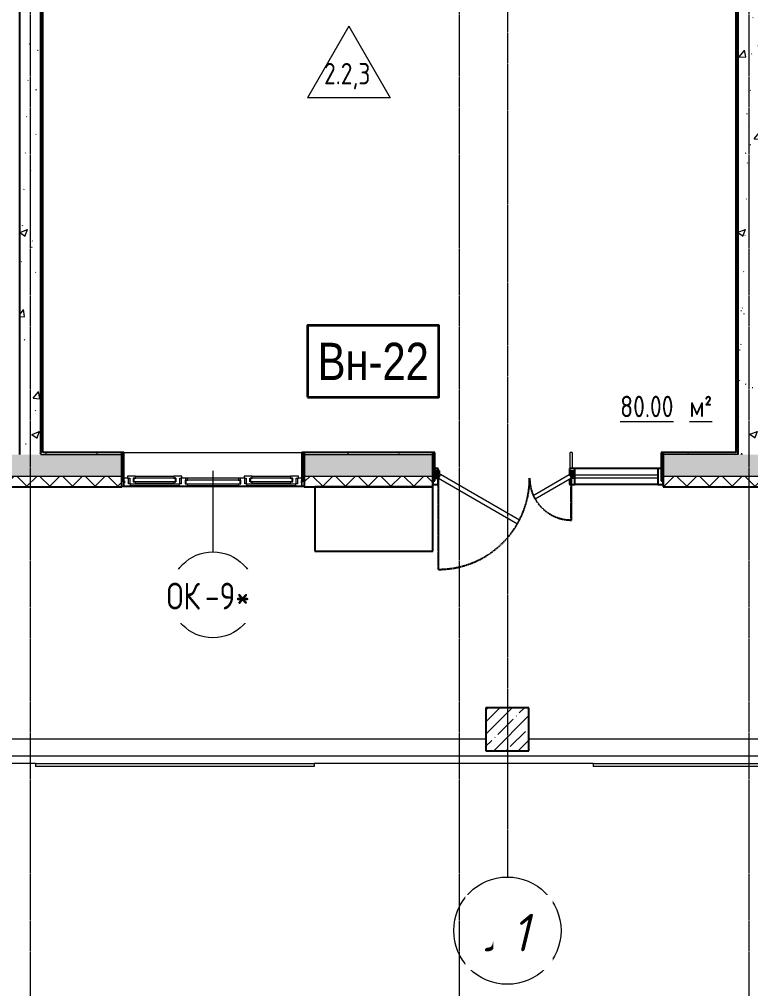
# Model space of a CAD drawing. Header units: millimetres. Extents: x -11854 to 4360091, y -19344 to 4989148.
# Drawn here: x 62023 to 68840, y -2755 to 6279 of the extents above; entities that cross this region are included whole.
import ezdxf
from ezdxf.enums import TextEntityAlignment as Align

# ---------------------------------------------------------------- set-up
doc = ezdxf.new("R2010")
doc.units = ezdxf.units.MM
doc.linetypes.add('Линия сетки', pattern=[22.225, 12.7, -3.175, 3.175, -3.175])
doc.linetypes.add('Штрих', pattern=[6.35, 3.175, -3.175])
for name, color, linetype, lineweight in [('A-AREA-IDEN', 254, 'Continuous', 9), ('A-DOOR', 254, 'Continuous', 9), ('A-DOOR-FRAM', 254, 'Continuous', 18), ('A-GLAZ', 254, 'Continuous', 9), ('A-GLAZ-CURT', 254, 'Continuous', 9), ('A-GLAZ-CWMG', 254, 'Continuous', 9), ('A-GLAZ-IDEN', 254, 'Continuous', 9), ('A-WALL', 254, 'Continuous', 9), ('S-GRID', 254, 'Continuous', 9), ('S-GRID-IDEN', 254, 'Continuous', 9)]:
    doc.layers.add(name, color=color, linetype=linetype, lineweight=lineweight)
doc.layers.add('кр', color=1, linetype='Continuous')
doc.layers.add('МАРКИ', color=3, linetype='Continuous')
doc.styles.add('ISOCPEUR', font='isocpeur.ttf', dxfattribs={"width": 0.8, "height": 200})
doc.styles.add('ISOCPEUR_1', font='isocpeur.ttf', dxfattribs={"width": 0.8, "height": 250})
doc.styles.add('ISOCPEUR_B', font='', dxfattribs={"width": 0.8, "height": 200})
doc.styles.add('ISOCPEUR_B_1', font='', dxfattribs={"width": 0.8, "height": 200})
doc.styles.add('ISOCPEUR_I', font='isocpeui.ttf', dxfattribs={"width": 0.9, "height": 350})
doc.styles.get("Standard").update_dxf_attribs({"font": 'arial.ttf'})
doc.styles.get('ISOCPEUR_B').set_extended_font_data('ISOCPEUR', bold=True)
doc.styles.get('ISOCPEUR_B_1').set_extended_font_data('ISOCPEUR', bold=True)
pattern_1 = [(50, (542041.7, 20914.14), (728.7365, -63.7558), [76.2, -838.2]), (355, (542041.7, 20914.14), (-140.9716, 764.2276), [60.96, -670.56]), (100.451, (542102.4, 20908.8), (587.77, 700.4668), [64.76, -712.36]), (46.184, (542041.7, 21117.3), (1084.3162, -168.171), [114.3, -1257.3]), (96.636, (542132, 21103.3), (949.61, 989.7098), [97.14, -1068.54]), (351.184, (542041.7, 21117.3), (949.6206, 989.7012), [91.44, -1005.84]), (21, (542143.3, 21066.54), (606.4579, -409.0606), [76.2, -838.2]), (326, (542143.3, 21066.54), (247.2083, 736.7529), [60.96, -670.56]), (71.451, (542193.8, 21032.46), (853.6683, 327.6855), [64.76, -712.36]), (37.5, (542041.67, 20914.14), (12.3547, 338.22012), [6.706, -655.726, 6.706, -674.014, -673.1]), (37.5, (542041.67, 20914.14), (12.3547, 338.22012), [-1343.152, 6.706, -666.394]), (7.5, (542041.67, 20914.14), (267.27887, 400.72213), [6.706, -381.406, 6.706, -640.486, -256.54]), (7.5, (542041.67, 20914.14), (267.27887, 400.72213), [-1035.304, 6.706, -249.834]), (327.5, (541815.1, 20914.14), (542.36333, -22.91534), [6.706, -247.294, 6.706, -785.774, -1051.56]), (327.5, (541815.1, 20914.14), (542.36333, -22.91534), [-1046.48, 6.706, -1044.854]), (317.5, (541713.5, 20914.14), (592.51696, 101.7071), [6.706, -323.494, 6.706, -519.582, -746.76]), (317.5, (541713.5, 20914.14), (592.51696, 101.7071), [-856.488, 6.706, -740.054])]
pattern_2 = [(0, (542041.67, 20914.14), (406.4, 101.6), [33.528, -271.272, 33.528, -271.272, -1625.6]), (0, (542041.67, 20914.14), (406.4, 101.6), [-609.6, 33.528, -576.072, 33.528, -271.272, -711.2]), (0, (542041.67, 20914.14), (406.4, 101.6), [-1524, 33.528, -169.672, 33.528, -474.472]), (120, (542194.07, 20964.94), (-291.18818, 301.152724), [33.528, -271.272, 33.528, -1896.872]), (120, (542194.07, 20964.94), (-291.18818, 301.152724), [-338.328, -271.272, 33.528, -576.072, -1016]), (120, (542194.07, 20964.94), (-291.18818, 301.152724), [-1219.2, 33.528, -271.272, 33.528, -677.672]), (120, (542194.07, 20964.94), (-291.18818, 301.152724), [-1557.528, -169.672, 33.528, -474.472]), (240, (542244.87, 21168.14), (-115.21182, -402.752724), [33.528, -271.272, 33.528, -1896.872]), (240, (542244.87, 21168.14), (-115.21182, -402.752724), [-338.328, -271.272, 33.528, -576.072, -1016]), (240, (542244.87, 21168.14), (-115.21182, -402.752724), [-1219.2, 33.528, -271.272, 33.528, -677.672]), (240, (542244.87, 21168.14), (-115.21182, -402.752724), [-1557.528, -169.672, 33.528, -474.472])]

# ---------------------------------------------------------------- blocks, each defined once
blk = doc.blocks.new('BIMLIB_Окно_Трехстворчатое_Wintech_СФрамугойСнизу_ГОСТ30674-99 - 1700Х1800-V6-1Б')
at = {"layer": 'A-GLAZ'}
for p, q in [((-705, 140), (-725, 140)), ((-705, 95), (-705, 140)), ((-644.8, 140), (-190.9, 140)), ((-193.7, 123.5), (-642, 123.5)), ((-596.8, 121.5), (-238.9, 121.5)), ((-594, 105), (-241.7, 105)), ((-112.5, 140), (362.5, 140)), ((359.7, 123.5), (-109.7, 123.5)), ((440.9, 140), (894.8, 140)), ((892, 123.5), (443.7, 123.5)), ((488.9, 121.5), (846.8, 121.5)), ((491.7, 105), (844, 105)), ((975, 140), (955, 140)), ((955, 140), (955, 70)), ((-238.9, 51.5), (-596.8, 51.5)), ((-594, 69), (-241.7, 69)), ((-112.5, 70), (362.5, 70)), ((-109.7, 87.5), (359.7, 87.5)), ((846.8, 51.5), (488.9, 51.5)), ((491.7, 69), (844, 69))]:
    blk.add_line(p, q, dxfattribs=at)
at = {"layer": 'A-GLAZ', "lineweight": 18}
for p, q in [((-705, 140), (-705, 117)), ((-644.8, 140), (-705, 140)), ((-705, 117), (-699.5, 117)), ((-699.5, 93), (-704.9, 93)), ((-699.5, 117), (-699.5, 93)), ((-663, 70), (-663, 121.5)), ((-663, 121.5), (-651, 121.5)), ((-596.8, 121.5), (-651, 121.5)), ((-651, 121.5), (-651, 70)), ((-642, 123.5), (-644.8, 140)), ((-642, 121.5), (-642, 123.5)), ((-615, 71), (-615, 103)), ((-615, 103), (-594, 103)), ((-223.2, 103), (-612.5, 103)), ((-612.5, 103), (-612.5, 71)), ((-594, 105), (-596.8, 121.5)), ((-594, 103), (-594, 105)), ((-238.9, 121.5), (-241.7, 105)), ((-241.7, 105), (-241.7, 103)), ((-241.7, 103), (-220.7, 103)), ((-184.7, 121.5), (-238.9, 121.5)), ((-223.2, 71), (-223.2, 103)), ((-220.7, 103), (-220.7, 71)), ((-190.9, 140), (-193.7, 123.5)), ((-193.7, 123.5), (-193.7, 121.5)), ((-112.5, 140), (-190.9, 140)), ((-184.7, 70), (-184.7, 121.5)), ((-184.7, 121.5), (-172.7, 121.5)), ((-172.7, 121.5), (-172.7, 70)), ((378.2, 121.5), (-128.2, 121.5)), ((-128.2, 121.5), (-128.2, 89.5)), ((-109.7, 123.5), (-112.5, 140)), ((-109.7, 121.5), (-109.7, 123.5)), ((362.5, 140), (359.7, 123.5)), ((359.7, 123.5), (359.7, 121.5)), ((440.9, 140), (362.5, 140)), ((378.2, 89.5), (378.2, 121.5)), ((422.7, 70), (422.7, 121.5)), ((422.7, 121.5), (434.7, 121.5)), ((488.9, 121.5), (434.7, 121.5)), ((434.7, 121.5), (434.7, 70)), ((443.7, 123.5), (440.9, 140)), ((443.7, 121.5), (443.7, 123.5)), ((470.7, 71), (470.7, 103)), ((470.7, 103), (491.7, 103)), ((862.5, 103), (473.2, 103)), ((473.2, 103), (473.2, 71)), ((491.7, 105), (488.9, 121.5)), ((491.7, 103), (491.7, 105)), ((846.8, 121.5), (844, 105)), ((844, 105), (844, 103)), ((844, 103), (865, 103)), ((901, 121.5), (846.8, 121.5)), ((862.5, 71), (862.5, 103)), ((865, 103), (865, 71)), ((894.8, 140), (892, 123.5)), ((892, 123.5), (892, 121.5)), ((955, 140), (894.8, 140)), ((901, 70), (901, 121.5)), ((901, 121.5), (913, 121.5)), ((913, 121.5), (913, 70)), ((949.5, 93), (949.5, 117)), ((949.5, 117), (955, 117)), ((955, 93), (949.5, 93)), ((955, 117), (955, 140)), ((955, 70), (955, 93)), ((-704.9, 70), (-671, 70)), ((-671, 70), (-671, 51.5)), ((-651, 70), (-671, 70)), ((-671, 51.5), (-596.8, 51.5)), ((-594, 71), (-615, 71)), ((-612.5, 71), (-223.2, 71)), ((-596.8, 51.5), (-594, 69)), ((-594, 69), (-594, 71)), ((-220.7, 71), (-241.7, 71)), ((-241.7, 71), (-241.7, 69)), ((-241.7, 69), (-238.9, 51.5)), ((-238.9, 51.5), (-164.7, 51.5)), ((-164.7, 70), (-184.7, 70)), ((-164.7, 51.5), (-164.7, 70)), ((-164.7, 70), (-130.7, 70)), ((-109.7, 89.5), (-130.7, 89.5)), ((-130.7, 89.5), (-130.7, 70)), ((-130.7, 70), (-112.5, 70)), ((-128.2, 89.5), (378.2, 89.5)), ((-112.5, 70), (-109.7, 87.5)), ((-109.7, 87.5), (-109.7, 89.5)), ((359.7, 89.5), (359.7, 87.5)), ((380.7, 89.5), (359.7, 89.5)), ((359.7, 87.5), (362.5, 70)), ((362.5, 70), (380.7, 70)), ((380.7, 70), (380.7, 89.5)), ((380.7, 70), (414.7, 70)), ((414.7, 70), (414.7, 51.5)), ((434.7, 70), (414.7, 70)), ((414.7, 51.5), (488.9, 51.5)), ((491.7, 71), (470.7, 71)), ((473.2, 71), (862.5, 71)), ((488.9, 51.5), (491.7, 69)), ((491.7, 69), (491.7, 71)), ((865, 71), (844, 71)), ((844, 71), (844, 69)), ((844, 69), (846.8, 51.5)), ((846.8, 51.5), (921, 51.5)), ((921, 70), (901, 70)), ((921, 51.5), (921, 70)), ((921, 70), (955, 70))]:
    blk.add_line(p, q, dxfattribs=at)
at = {"layer": 'A-GLAZ', "lineweight": 25}
for p, q in [((-615, 103), (-615, 71)), ((-612.5, 103), (-615, 103)), ((-612.5, 71), (-612.5, 103)), ((-220.7, 103), (-223.2, 103)), ((-223.2, 103), (-223.2, 71)), ((-220.7, 71), (-220.7, 103)), ((-128.2, 121.5), (-130.7, 121.5)), ((-130.7, 121.5), (-130.7, 89.5)), ((-128.2, 89.5), (-128.2, 121.5)), ((378.2, 121.5), (378.2, 89.5)), ((380.7, 121.5), (378.2, 121.5)), ((380.7, 89.5), (380.7, 121.5)), ((470.7, 103), (470.7, 71)), ((473.2, 103), (470.7, 103)), ((473.2, 71), (473.2, 103)), ((865, 103), (862.5, 103)), ((862.5, 103), (862.5, 71)), ((865, 71), (865, 103)), ((-615, 71), (-612.5, 71)), ((-223.2, 71), (-220.7, 71)), ((-130.7, 89.5), (-128.2, 89.5)), ((378.2, 89.5), (380.7, 89.5)), ((470.7, 71), (473.2, 71)), ((862.5, 71), (865, 71))]:
    blk.add_line(p, q, dxfattribs=at)
blk = doc.blocks.new('Системная панель - С остеклением-7428840-1Б')
at = {"layer": 'A-GLAZ-CURT', "lineweight": 18}
for p, q in [((387.5, 12.5), (-387.5, 12.5)), ((-387.5, 12.5), (-387.5, -12.5)), ((387.5, -12.5), (387.5, 12.5)), ((-387.5, -12.5), (387.5, -12.5))]:
    blk.add_line(p, q, dxfattribs=at)
blk = doc.blocks.new('Прямоугольный импост - 50 x 150 мм-7428686-1Б')
at = {"layer": 'A-GLAZ-CWMG'}
for p, q in [((-384376.6, -43204.4), (-385151.6, -43204.4)), ((-384376.6, -43354.4), (-385151.6, -43354.4))]:
    blk.add_line(p, q, dxfattribs=at)
blk = doc.blocks.new('Прямоугольный импост - 50 x 150 мм-7419824-1Б')
at = {"layer": 'A-GLAZ-CWMG', "lineweight": 25}
for p, q in [((-50, 75), (0, 75)), ((-50, -75), (-50, 75)), ((0, 75), (0, -75)), ((0, -75), (-50, -75))]:
    blk.add_line(p, q, dxfattribs=at)
blk = doc.blocks.new('Прямоугольный импост - 50 x 150 мм-7420236-1Б')
at = {"layer": 'A-GLAZ-CWMG', "lineweight": 25}
for p, q in [((0, 75), (-50, 75)), ((-50, 75), (-50, 15)), ((0, -75), (0, 75)), ((-50, -55), (-50, -75)), ((-50, -75), (0, -75))]:
    blk.add_line(p, q, dxfattribs=at)
blk = doc.blocks.new('Прямоугольный импост - 50 x 150 мм-7420048-1Б')
at = {"layer": 'A-GLAZ-CWMG', "lineweight": 25}
for p, q in [((-25, 75), (-8.7, 75)), ((-25, 25.6), (-25, 75)), ((-6.7, 75), (25, 75)), ((25, 75), (25, -75)), ((-25, -75), (-25, -16.7)), ((25, -75), (-25, -75))]:
    blk.add_line(p, q, dxfattribs=at)
blk = doc.blocks.new('Дверь_Двупольная_внутренняя ПВХ профиль - Дверной блок наружный металлический остекленный ДНМО 22х13 Л _ДЛЯ ВИТРАЖА_-7420208-1Б')
at = {"layer": 'A-DOOR', "linetype": 'Штрих'}
for p, q in [((618, 865), (618, 15)), ((-618, 405), (-618, 15))]:
    blk.add_line(p, q, dxfattribs=at)
at = {"layer": 'A-DOOR'}
for p, q in [((620, 865), (618, 865)), ((-620, 405), (-618, 405)), ((-650, 15), (-630, 15)), ((-650, -55), (-650, 15)), ((-630, 15), (-630, -55)), ((-618, 15), (-620, 15)), ((618, 15), (620, 15)), ((650, 15), (630, 15)), ((630, 15), (630, -55)), ((650, -55), (650, 15)), ((-630, -55), (-650, -55)), ((630, -55), (650, -55))]:
    blk.add_line(p, q, dxfattribs=at)
at = {"layer": 'A-DOOR', "linetype": 'Штрих', "lineweight": 18}
for p, q in [((620, 15), (620, 865)), ((-620, 15), (-620, 405))]:
    blk.add_line(p, q, dxfattribs=at)
at = {"layer": 'A-DOOR', "lineweight": 18}
for p, q in [((-116.1, 440), (-136.1, 405.4)), ((-136.1, 405.4), (600, -19.6)), ((620, 15), (-116.1, 440)), ((-620, 15), (-282.3, 210)), ((-282.3, 210), (-262.3, 175.4)), ((-262.3, 175.4), (-600, -19.6)), ((-600, -19.6), (-620, 15)), ((600, -19.6), (620, 15))]:
    blk.add_line(p, q, dxfattribs=at)
at = {"layer": 'A-DOOR', "linetype": 'Штрих'}
for centre, radius, start, end in [((620, 15), 850, 90, 180), ((-620, 15), 390, 360, 90)]:
    blk.add_arc(centre, radius, start, end, dxfattribs=at)
at = {"layer": 'A-DOOR-FRAM'}
for p, q in [((-630, 15), (-620, 15)), ((-630, -55), (-630, 15)), ((-620, 15), (-620, -25)), ((630, 15), (620, 15)), ((620, 15), (620, -25)), ((630, -55), (630, 15)), ((-610, -55), (-630, -55)), ((-620, -25), (-610, -25)), ((-610, -25), (-610, -55)), ((620, -25), (610, -25)), ((610, -25), (610, -55)), ((610, -55), (630, -55))]:
    blk.add_line(p, q, dxfattribs=at)
blk = doc.blocks.new('Ось сетки - Заголовок сетки - Окружность 5 мм-84278-1Б')
at = {"layer": 'S-GRID-IDEN'}
blk.add_circle((0, 0), 5, dxfattribs=at)
blk = doc.blocks.new('Марка окна - Марка окна-2857-1Б')
at = {"layer": 'A-GLAZ-IDEN'}
blk.add_circle((0, 0), 4.001, dxfattribs=at)
blk = doc.blocks.new('МАРКА ПОМЕЩЕНИЯ - ПОЛЫ - ОТДЕЛКА ПОЛА-6347798-1Б')
at = {"layer": 'A-AREA-IDEN'}
for p, q in [((0, 4.233), (-3.855, -2.444)), ((0, 4.233), (3.855, -2.444)), ((3.855, -2.444), (-3.855, -2.444))]:
    blk.add_line(p, q, dxfattribs=at)
blk = doc.blocks.new('Системная панель - С остеклением-7428840-1А')
at = {"layer": 'кр', "lineweight": 18}
for p, q in [((387.5, 12.5), (-387.5, 12.5)), ((-387.5, 12.5), (-387.5, -12.5)), ((387.5, -12.5), (387.5, 12.5)), ((-387.5, -12.5), (387.5, -12.5))]:
    blk.add_line(p, q, dxfattribs=at)
blk = doc.blocks.new('Прямоугольный импост - 50 x 150 мм-7428686-1А')
at = {"layer": 'кр'}
for p, q in [((-357574.2, -43154.4), (-358349.2, -43154.4)), ((-357574.2, -43304.4), (-358349.2, -43304.4))]:
    blk.add_line(p, q, dxfattribs=at)
blk = doc.blocks.new('Прямоугольный импост - 50 x 150 мм-7419824-1А')
at = {"layer": 'кр', "lineweight": 25}
for p, q in [((-50, 75), (0, 75)), ((-50, -75), (-50, 75)), ((0, 75), (0, -75)), ((0, -75), (-50, -75))]:
    blk.add_line(p, q, dxfattribs=at)
blk = doc.blocks.new('Прямоугольный импост - 50 x 150 мм-V13-1А')
at = {"layer": 'кр', "lineweight": 25}
for p, q in [((-25, 75), (-8.7, 75)), ((-25, 25.6), (-25, 75)), ((-6.7, 75), (25, 75)), ((25, 75), (25, -75)), ((-25, -75), (-25, -16.7)), ((25, -75), (-25, -75))]:
    blk.add_line(p, q, dxfattribs=at)

msp = doc.modelspace()

# ---------------------------------------------------------------- hatches: boundary and pattern name
at = {"layer": 'A-WALL'}
h = msp.add_hatch(dxfattribs=at)
h.set_pattern_fill('FP_2', color=8, style=0, pattern_type=2)
h.set_pattern_definition(pattern_1)
h.paths.add_polyline_path([(62222.6, 2222.4), (62222.6, 8817.4), (62022.6, 8817.4), (62022.6, 2222.4)])
h = msp.add_hatch(dxfattribs=at)
h.set_pattern_fill('FP_5', color=8, style=0, pattern_type=2)
h.set_pattern_definition(pattern_2)
h.paths.add_polyline_path([(62222.5, 2242.4), (62242.5, 2242.4), (62242.5, 8817.4), (62222.5, 8817.4), (62222.5, 4127.7)])
h = msp.add_hatch(dxfattribs=at)
h.set_pattern_fill('FP_5', color=8, style=0, pattern_type=2)
h.set_pattern_definition(pattern_2)
h.paths.add_polyline_path([(68722.5, 2222.4), (68722.5, 8797.4), (68702.5, 8797.4), (68702.5, 2222.4)])
h = msp.add_hatch(dxfattribs=at)
h.set_pattern_fill('FP_2', color=8, style=0, pattern_type=2)
h.set_pattern_definition(pattern_1)
h.paths.add_polyline_path([(68922.6, 2222.4), (68922.6, 8817.4), (68722.6, 8817.4), (68722.6, 2222.4)])
h = msp.add_hatch(dxfattribs=at)
h.set_pattern_fill('FP_2', color=8, style=0, pattern_type=2)
h.set_pattern_definition(pattern_1)
h.paths.add_polyline_path([(82082.6, 2022.4), (82082.6, 2222.4), (81325.2, 2222.4), (81325.2, 2022.4), (81589.1, 2022.4)])
h.paths.add_polyline_path([(79175.2, 2022.4), (79175.2, 2222.4), (77977.6, 2222.4), (77977.6, 2022.4), (78078.3, 2022.4)])
h.paths.add_polyline_path([(76277.6, 2022.4), (76277.6, 2222.4), (74275.8, 2222.4), (74275.8, 2022.4), (75737.8, 2022.4)])
h.paths.add_polyline_path([(72125.8, 2022.4), (72125.8, 2222.4), (70927.6, 2222.4), (70927.6, 2022.4), (71056.8, 2022.4)])
h.paths.add_polyline_path([(69227.6, 2022.4), (69227.6, 2222.4), (68026.3, 2222.4), (68026.3, 2022.4), (68716.4, 2022.4)])
h.paths.add_polyline_path([(65205.6, 2022.4), (65876.3, 2022.4), (65876.3, 2222.4), (64677.6, 2222.4), (64677.6, 2022.4)])
h.paths.add_polyline_path([(62865.1, 2022.4), (62977.6, 2022.4), (62977.6, 2222.4), (60976.3, 2222.4), (60976.3, 2022.4)])
h.paths.add_polyline_path([(55843.6, 2022.4), (55927.6, 2022.4), (55927.6, 2222.4), (54726.3, 2222.4), (54726.3, 2022.4)])
h.paths.add_polyline_path([(58826.3, 2022.4), (58826.3, 2222.4), (57627.6, 2222.4), (57627.6, 2022.4), (58184.1, 2022.4)])
h.paths.add_polyline_path([(52576.3, 2022.4), (52576.3, 2222.4), (51377.6, 2222.4), (51377.6, 2022.4), (52332.9, 2022.4)])
h.paths.add_polyline_path([(49677.6, 2022.4), (49677.6, 2222.4), (48702.6, 2222.4), (48702.6, 2022.4), (49407.3, 2022.4)])
h = msp.add_hatch(dxfattribs=at)
h.set_pattern_fill('FP_5', color=8, style=0, pattern_type=2)
h.set_pattern_definition(pattern_2)
h.paths.add_polyline_path([(62222.6, 2222.4), (62977.6, 2222.4), (62977.6, 2242.4), (62222.6, 2242.4)])
h.paths.add_polyline_path([(68702.5, 2222.4), (68702.5, 2242.4), (68026.3, 2242.4), (68026.3, 2222.4)])
h.paths.add_polyline_path([(64677.6, 2222.4), (65876.3, 2222.4), (65876.3, 2242.4), (64677.6, 2242.4)])
h = msp.add_hatch(dxfattribs=at)
h.set_pattern_fill('FP_5', color=8, style=0, pattern_type=2)
h.set_pattern_definition(pattern_2)
h.paths.add_polyline_path([(65897.5, 1977.4), (65897.5, 2242.4), (65877.5, 2242.4), (65877.5, 1977.4)])
h = msp.add_hatch(dxfattribs=at)
h.set_pattern_fill('FP_5', color=8, style=0, pattern_type=2)
h.set_pattern_definition(pattern_2)
h.paths.add_polyline_path([(68007.5, 1977.4), (68027.5, 1977.4), (68027.5, 2242.4), (68007.5, 2242.4), (68007.5, 2158.6)])
h = msp.add_hatch(dxfattribs=at)
h.set_pattern_fill('FP_4', color=8, style=0, pattern_type=2)
h.set_pattern_definition([(45, (542041.67, 20914.14), (-106.066017, 106.066017), []), (135, (542041.67, 20914.14), (-106.066017, -106.066017), [])])
h.paths.add_polyline_path([(82082.6, 1922.4), (82082.6, 2022.4), (81325.2, 2022.4), (81325.2, 1922.4), (81589.1, 1922.4)])
h.paths.add_polyline_path([(79175.2, 1922.4), (79175.2, 2022.4), (77977.6, 2022.4), (77977.6, 1922.4), (78078.3, 1922.4)])
h.paths.add_polyline_path([(74567.6, 1922.4), (76277.6, 1922.4), (76277.6, 2022.4), (74275.8, 2022.4), (74275.8, 1922.4)])
h.paths.add_polyline_path([(72125.8, 1922.4), (72125.8, 2022.4), (70927.6, 2022.4), (70927.6, 1922.4), (71056.8, 1922.4)])
h.paths.add_polyline_path([(68026.3, 1922.4), (69227.6, 1922.4), (69227.6, 2022.4), (68026.3, 2022.4)])
h.paths.add_polyline_path([(65205.6, 1922.4), (65876.3, 1922.4), (65876.3, 2022.4), (64677.6, 2022.4), (64677.6, 1922.4)])
h.paths.add_polyline_path([(62865.1, 1922.4), (62977.6, 1922.4), (62977.6, 2022.4), (60976.3, 2022.4), (60976.3, 1922.4)])
h.paths.add_polyline_path([(55927.6, 1922.4), (55927.6, 2022.4), (54726.3, 2022.4), (54726.3, 1922.4), (55843.6, 1922.4)])
h.paths.add_polyline_path([(58826.3, 1922.4), (58826.3, 2022.4), (57627.6, 2022.4), (57627.6, 1922.4), (58184.1, 1922.4)])
h.paths.add_polyline_path([(49677.6, 1922.4), (49677.6, 2022.4), (48702.6, 2022.4), (48702.6, 1922.4), (49407.3, 1922.4)])
h.paths.add_polyline_path([(51377.6, 1922.4), (52576.3, 1922.4), (52576.3, 2022.4), (51377.6, 2022.4)])
h = msp.add_hatch(dxfattribs=at)
h.set_pattern_fill('FP_1', color=8, style=0, pattern_type=2)
h.set_pattern_definition([(45, (542041.67, 20914.14), (-114.049253, 114.049253), []), (45, (542155.72, 20914.14), (-114.049253, 114.049253), [201.613, -40.323, 3.353, -36.97])])
h.paths.add_polyline_path([(66772.6, -537.6), (66772.6, -137.6), (66372.6, -137.6), (66372.6, -537.6), (66375.9, -537.6)])

# ---------------------------------------------------------------- linework, layer by layer
at = {"layer": 'A-GLAZ-IDEN', "color": 8}
msp.add_line((63827.6, 2072.4), (63826.6, 1315.4), dxfattribs=at)
at = {"layer": 'A-WALL', "color": 8, "lineweight": 25}
for p, q in [((62022.6, 8797.4), (62022.6, 2222.4)), ((62222.5, 8817.4), (62222.5, 2242.4)), ((62222.6, 2242.4), (62222.6, 8817.4)), ((62242.5, 2242.4), (62242.5, 8797.4)), ((68702.5, 8797.4), (68702.5, 2242.4)), ((68722.5, 2222.4), (68722.5, 8797.4)), ((68722.6, 8797.4), (68722.6, 2222.4)), ((62997.5, 2242.4), (62242.5, 2242.4)), ((62977.5, 2242.4), (62977.5, 1977.4)), ((62977.6, 2222.4), (62977.6, 2242.4)), ((62977.6, 1922.4), (62977.6, 2222.4)), ((62997.5, 1977.4), (62997.5, 2242.4)), ((64657.5, 2242.4), (64657.5, 1977.4)), ((64677.5, 2242.4), (64657.5, 2242.4)), ((64677.5, 1977.4), (64677.5, 2242.4)), ((65876.3, 2242.4), (64677.6, 2242.4)), ((64677.6, 2242.4), (64677.6, 2222.4)), ((64677.6, 2222.4), (64677.6, 1922.4)), ((65876.3, 2222.4), (65876.3, 2242.4)), ((65876.3, 1922.4), (65876.3, 2222.4)), ((65877.5, 2242.4), (65877.5, 1977.4)), ((65897.5, 2242.4), (65877.5, 2242.4)), ((65897.5, 1977.4), (65897.5, 2242.4)), ((68007.5, 2242.4), (68007.5, 1977.4)), ((68027.5, 2242.4), (68007.5, 2242.4)), ((68702.5, 2242.4), (68026.3, 2242.4)), ((68026.3, 2242.4), (68026.3, 2222.4)), ((68026.3, 2222.4), (68026.3, 1922.4)), ((68027.5, 1977.4), (68027.5, 2242.4)), ((60976.3, 1922.4), (62977.6, 1922.4)), ((62977.5, 1977.4), (62997.5, 1977.4)), ((64657.5, 1977.4), (64677.5, 1977.4)), ((64677.6, 1922.4), (65876.3, 1922.4)), ((65876.3, 1922.4), (64776.3, 1922.4)), ((64776.3, 1922.4), (64776.3, 1322.4)), ((65876.3, 1322.4), (65876.3, 1922.4)), ((65877.5, 1977.4), (65897.5, 1977.4)), ((68007.5, 1977.4), (68027.5, 1977.4)), ((68026.3, 1922.4), (69227.6, 1922.4)), ((64776.3, 1322.4), (65876.3, 1322.4)), ((66772.6, -137.6), (66372.6, -137.6)), ((66372.6, -137.6), (66372.6, -537.6)), ((66772.6, -537.6), (66772.6, -137.6)), ((66372.6, -537.6), (66772.6, -537.6))]:
    msp.add_line(p, q, dxfattribs=at)
at = {"layer": 'A-WALL', "color": 8}
for p, q in [((62222.6, 2242.4), (62222.6, 2222.4)), ((62222.6, 2222.4), (62977.6, 2222.4)), ((62997.5, 2242.4), (64657.5, 2242.4)), ((64677.6, 2222.4), (65876.3, 2222.4)), ((67157.5, 2092.4), (67157.5, 2242.4)), ((67177.5, 2242.4), (67157.5, 2242.4)), ((67177.5, 2242.4), (67177.5, 2092.4)), ((68722.5, 2222.4), (68026.3, 2222.4)), ((60976.3, 2022.4), (62977.6, 2022.4)), ((64677.6, 2022.4), (65876.3, 2022.4)), ((68026.3, 2022.4), (69227.6, 2022.4)), ((64677.6, 1922.4), (62977.6, 1922.4)), ((61572.6, -427.6), (66372.6, -427.6)), ((66772.6, -427.6), (71572.6, -427.6)), ((83435.9, -587.6), (47427, -587.6)), ((62172.6, -656.3), (61172.6, -656.3)), ((62172.6, -656.3), (64772.6, -656.3)), ((62172.6, -656.3), (62172.6, -686.3)), ((64772.6, -686.3), (62172.6, -686.3)), ((67373, -656.3), (64772.6, -656.3)), ((64772.6, -656.3), (64772.6, -686.3)), ((67373, -656.3), (71572.5, -656.3)), ((67373, -656.3), (67373, -686.3)), ((71572.5, -686.3), (67373, -686.3))]:
    msp.add_line(p, q, dxfattribs=at)
at = {"layer": 'S-GRID', "color": 8, "linetype": 'Линия сетки'}
for p, q in [((62122.6, 26233.7), (62122.6, -3986)), ((66122.6, 26233.7), (66122.6, -3986)), ((68822.6, 26233.7), (68822.6, -3986)), ((66572.6, 8374.9), (66572.6, -1715.3))]:
    msp.add_line(p, q, dxfattribs=at)
at = {"layer": 'кр', "color": 8}
for p, q in [((65919.6, 2072.4), (65899.6, 2072.4)), ((65899.6, 2072.4), (65899.6, 2002.4)), ((65899.6, 2002.4), (65919.6, 2002.4)), ((65919.6, 2072.4), (65919.6, 2002.4)), ((65939.6, 2072.4), (65919.6, 2072.4)), ((65919.6, 2002.4), (65919.6, 2072.4)), ((65919.6, 2002.4), (65929.6, 2002.4)), ((65929.6, 2002.4), (65929.6, 2042.4)), ((65929.6, 2042.4), (65939.6, 2042.4)), ((65931.6, 2002.4), (65929.6, 2002.4)), ((65939.6, 2042.4), (65939.6, 2072.4)), ((67159.6, 2072.4), (67179.6, 2072.4)), ((67159.6, 2042.4), (67159.6, 2072.4)), ((67169.6, 2042.4), (67159.6, 2042.4)), ((67167.6, 2002.4), (67169.6, 2002.4)), ((67169.6, 2002.4), (67169.6, 2042.4)), ((67179.6, 2002.4), (67169.6, 2002.4)), ((67179.6, 2072.4), (67179.6, 2002.4)), ((67179.6, 2002.4), (67179.6, 2072.4)), ((67179.6, 2072.4), (67199.6, 2072.4)), ((67199.6, 2002.4), (67179.6, 2002.4)), ((67199.6, 2072.4), (67199.6, 2002.4)), ((67169.6, 1612.4), (67167.6, 1612.4)), ((65929.6, 1152.4), (65931.6, 1152.4))]:
    msp.add_line(p, q, dxfattribs=at)
at = {"layer": 'кр', "color": 8, "lineweight": 18}
for p, q in [((65949.6, 2037), (65929.6, 2002.4)), ((65929.6, 2002.4), (66665.7, 1577.4)), ((66685.7, 1612), (65949.6, 2037)), ((66811.8, 1842), (67149.6, 2037)), ((67169.6, 2002.4), (66831.8, 1807.4)), ((67149.6, 2037), (67169.6, 2002.4)), ((66831.8, 1807.4), (66811.8, 1842)), ((66665.7, 1577.4), (66685.7, 1612))]:
    msp.add_line(p, q, dxfattribs=at)
at = {"layer": 'кр', "color": 8, "linetype": 'Штрих', "lineweight": 18}
for p, q in [((65929.6, 2002.4), (65929.6, 1152.4)), ((67169.6, 2002.4), (67169.6, 1612.4))]:
    msp.add_line(p, q, dxfattribs=at)
at = {"layer": 'кр', "color": 8, "linetype": 'Штрих'}
for p, q in [((65931.6, 1152.4), (65931.6, 2002.4)), ((67167.6, 1612.4), (67167.6, 2002.4))]:
    msp.add_line(p, q, dxfattribs=at)
for centre, radius, start, end in [((65929.6, 2002.4), 850, -90, 0), ((67169.6, 2002.4), 390, 180, -90)]:
    msp.add_arc(centre, radius, start, end, dxfattribs=at)
at = {"layer": 'МАРКИ', "color": 1, "lineweight": 35}
msp.add_lwpolyline([(64709.7, 2756.9), (65934.5, 2756.9), (65934.5, 3425), (64709.7, 3425)], close=True, dxfattribs=at)

# ---------------------------------------------------------------- block references
at = {"layer": 'A-AREA-IDEN', "color": 8, "xscale": 99.99999999999991, "yscale": 99.99999999999991, "zscale": 99.99999999999991}
msp.add_blockref('МАРКА ПОМЕЩЕНИЯ - ПОЛЫ - ОТДЕЛКА ПОЛА-6347798-1Б', (65095.6, 5793), dxfattribs=at)
at = {"layer": 'A-DOOR', "color": 8, "rotation": 180}
msp.add_blockref('Дверь_Двупольная_внутренняя ПВХ профиль - Дверной блок наружный металлический остекленный ДНМО 22х13 Л _ДЛЯ ВИТРАЖА_-7420208-1Б', (66549.6, 2017.4), dxfattribs=at)
at = {"layer": 'A-GLAZ', "color": 8, "rotation": 180}
msp.add_blockref('BIMLIB_Окно_Трехстворчатое_Wintech_СФрамугойСнизу_ГОСТ30674-99 - 1700Х1800-V6-1Б', (63952.6, 2072.4), dxfattribs=at)
at = {"layer": 'A-GLAZ-CURT', "color": 8}
msp.add_blockref('Системная панель - С остеклением-7428840-1Б', (67588.8, 2017.4), dxfattribs=at)
at = {"layer": 'A-GLAZ-CWMG', "color": 8, "rotation": 180}
msp.add_blockref('Прямоугольный импост - 50 x 150 мм-7420236-1Б', (65876.3, 2017.4), dxfattribs=at)
at = {"layer": 'A-GLAZ-CWMG', "color": 8, "extrusion": (0, 0, -1), "rotation": 180}
for name, p in [('Прямоугольный импост - 50 x 150 мм-7420048-1Б', (-67176.3, 2017.4)), ('Прямоугольный импост - 50 x 150 мм-7419824-1Б', (-68026.3, 2017.4))]:
    msp.add_blockref(name, p, dxfattribs=at)
at = {"layer": 'A-GLAZ-CWMG', "color": 8}
msp.add_blockref('Прямоугольный импост - 50 x 150 мм-7428686-1Б', (452352.9, 45296.7), dxfattribs=at)
at = {"layer": 'A-GLAZ-IDEN', "color": 8, "xscale": 99.99999999999991, "yscale": 99.99999999999991, "zscale": 99.99999999999991}
msp.add_blockref('Марка окна - Марка окна-2857-1Б', (63827.6, 915.2), dxfattribs=at)
at = {"layer": 'S-GRID-IDEN', "color": 8, "xscale": 99.99999999999991, "yscale": 99.99999999999991, "zscale": 99.99999999999991, "rotation": 180}
msp.add_blockref('Ось сетки - Заголовок сетки - Окружность 5 мм-84278-1Б', (66572.6, -2215.3), dxfattribs=at)
at = {"layer": 'кр', "color": 1, "extrusion": (0, 0, -1), "rotation": 180}
for name, p in [('Прямоугольный импост - 50 x 150 мм-V13-1А', (-67176.3, 2017.4)), ('Прямоугольный импост - 50 x 150 мм-7419824-1А', (-68026.3, 2017.4))]:
    msp.add_blockref(name, p, dxfattribs=at)
at = {"layer": 'кр', "color": 1}
for name, p in [('Прямоугольный импост - 50 x 150 мм-7428686-1А', (425550.6, 45246.7)), ('Системная панель - С остеклением-7428840-1А', (67588.8, 2017.4))]:
    msp.add_blockref(name, p, dxfattribs=at)

# ---------------------------------------------------------------- texts
at = {"layer": 'A-AREA-IDEN', "color": 8, "char_height": 200, "attachment_point": 1}
for s, insert, width, style in [('2.2,3', (64862.6, 5873.7), 551.561, 'ISOCPEUR'), ('\\L80.00 ', (67624.2, 2771.1), 782.447, 'ISOCPEUR_B'), ('\\L\\fISOCPEUR|b1|i0|c204|p34|;\\W.8;\\Lм', (68269.8, 2771.1), 166.751, 'ISOCPEUR_B'), ('\\L\\fISOCPEUR|b1|i0|c238|p34|;\\W.8;\\L²', (68407.4, 2771.1), 128.27, 'ISOCPEUR_B_1')]:
    msp.add_mtext(s, dxfattribs=dict(at, insert=insert, width=width, style=style))
at = {"layer": 'МАРКИ', "color": 1, "lineweight": 25, "width": 0.8}
msp.add_text('Вн-22', height=347.93, dxfattribs=at).set_placement((65322.1, 3090.9), align=Align.MIDDLE_CENTER)

# ---------------------------------------------------------------- next in the draw order: texts
at = {"layer": 'A-GLAZ-IDEN', "color": 8, "insert": (63395.1, 1028.4), "char_height": 250, "width": 432.911, "attachment_point": 1, "style": 'ISOCPEUR_1', "bg_fill": 2}
msp.add_mtext('ОК', dxfattribs=at)
at = {"layer": 'S-GRID-IDEN', "color": 8, "insert": (66355.3, -2058), "char_height": 350, "width": 317.468, "attachment_point": 1, "style": 'ISOCPEUR_I', "bg_fill": 2}
msp.add_mtext('\\fISOCPEUR|b0|i1|c204|p34|;\\W.9;Л', dxfattribs=at)

# ---------------------------------------------------------------- next in the draw order: texts
at = {"layer": 'A-GLAZ-IDEN', "color": 8, "insert": (63752.3, 1028.4), "char_height": 250, "width": 606.076, "attachment_point": 1, "style": 'ISOCPEUR_1', "bg_fill": 2}
msp.add_mtext('-9*', dxfattribs=at)
at = {"layer": 'S-GRID-IDEN', "color": 8, "insert": (66617.3, -2058), "char_height": 350, "width": 202.025, "attachment_point": 1, "style": 'ISOCPEUR_I', "bg_fill": 2}
msp.add_mtext('\\fISOCPEUR|b0|i1|c204|p34|;\\W.9;1', dxfattribs=at)

doc.saveas('drawing.dxf')
